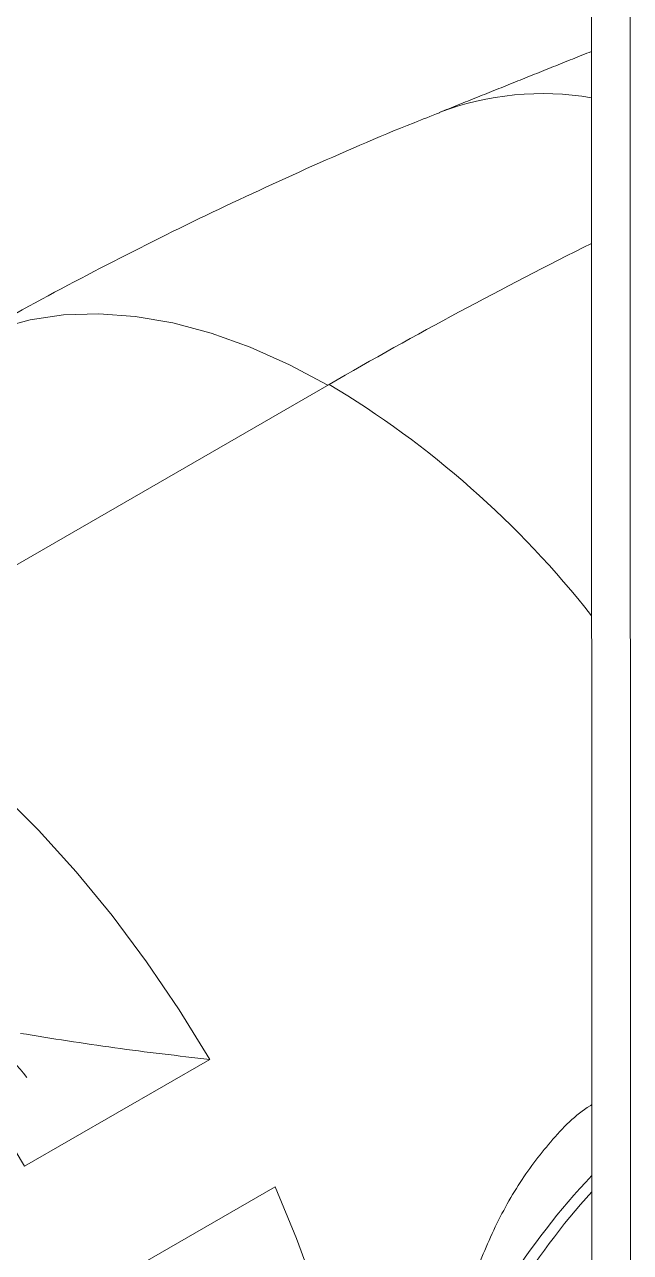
# Model space of a CAD drawing. Extents: x 12.1 to 108.7, y 1 to 80.4.
# Drawn here: x 76.556 to 78.638, y 62.49 to 66.711 of the extents above; entities that cross this region are included whole.
import ezdxf

# ---------------------------------------------------------------- set-up
doc = ezdxf.new("R2010")
doc.units = 0
doc.header["$MEASUREMENT"] = 0
doc.linetypes.add('SLD-Solid', pattern=[0])
doc.layers.add('OBJECT', color=7, linetype='CONTINUOUS')

msp = doc.modelspace()

# ---------------------------------------------------------------- linework, layer by layer
at = {"layer": 'OBJECT', "linetype": 'SLD-Solid', "lineweight": 15}
for p, q in [((78.5047, 60.8929), (78.5037, 67.7126)), ((78.6376, 60.8161), (78.6366, 67.6358)), ((75.9111, 64.4977), (77.6024, 65.4741)), ((77.1921, 63.1532), (76.5555, 62.7857)), ((77.4166, 62.7148), (76.9624, 62.4526))]:
    msp.add_line(p, q, dxfattribs=at)
at = {"layer": 'OBJECT', "linetype": 'SLD-Solid', "lineweight": 15, "flags": 128}
for points in [[(77.5972, 65.471), (77.4661, 65.5409), (77.3305, 65.6015), (77.1964, 65.6497), (77.0645, 65.6851), (76.9357, 65.7075), (76.8106, 65.7168), (76.6899, 65.713), (76.5743, 65.696), (76.4644, 65.666), (76.3609, 65.6232), (76.31, 65.596)], [(77.1921, 63.1532), (77.0871, 63.324), (76.975, 63.4892), (76.8565, 63.6477), (76.7323, 63.7987), (76.6031, 63.9411), (76.4698, 64.0742), (76.3331, 64.1971), (76.1938, 64.3091), (76.0529, 64.4095), (75.9111, 64.4977)], [(77.7104, 60.9764), (77.7183, 61.0267), (77.7338, 61.1758), (77.739, 61.3317), (77.7338, 61.4937), (77.7183, 61.6607), (77.6925, 61.8318), (77.6565, 62.0061), (77.6107, 62.1825), (77.5552, 62.3602), (77.4904, 62.5379), (77.4166, 62.7148)]]:
    msp.add_lwpolyline(points, dxfattribs=at)
at = {"layer": 'OBJECT', "linetype": 'SLD-Solid', "lineweight": 15}
for centre, radius, start, end in [((78.3352, 65.4735), 1.0003, 80.2898, 110.7554), ((85.8405, 51.2237), 16.4602, 116.46914, 120.03216), ((75.8991, 62.6339), 3.3117, 38.131, 59.0479), ((74.0941, 61.0238), 3.2209, 39.9324, 50.5069), ((80.35, 61.019), 2.5329, 136.7715, 158.6082), ((80.391, 60.9958), 2.5408, 137.9447, 158.5905)]:
    msp.add_arc(centre, radius, start, end, dxfattribs=at)
msp.add_ellipse((75.2634, 62.013), major_axis=(-1.3095, 2.2289), ratio=0.582398, start_param=4.716919, end_param=5.493428, dxfattribs=at)
msp.add_open_spline([(78.5038, 66.6189), (77.9808, 66.4088)], degree=1, dxfattribs=at)
for points, knots in [([(77.9816, 66.408), (77.9524, 66.3966), (77.7979, 66.3365), (77.5219, 66.2159), (77.1544, 66.046), (76.7928, 65.8631), (76.5114, 65.7127), (76.3528, 65.6195), (76.3107, 65.5948)], [0, 0, 0, 0, 0.050746, 0.26847, 0.486197, 0.703843, 0.921328, 1, 1, 1, 1]), ([(77.1921, 63.1532), (77.0829, 63.1657), (76.8641, 63.1908), (76.6492, 63.2255), (76.5416, 63.2429)], [0, 0, 0, 0, 0.499415, 1, 1, 1, 1]), ([(77.9339, 61.5009), (77.9355, 61.5419), (77.9392, 61.6359), (77.9556, 61.7968), (77.984, 61.9791), (78.0252, 62.1676), (78.0811, 62.3586), (78.1547, 62.5469), (78.2475, 62.7231), (78.3627, 62.874), (78.4502, 62.9652), (78.5025, 62.9957), (78.5044, 62.9967)], [0, 0, 0, 0, 0.0807539, 0.1854088, 0.2928555, 0.4024448, 0.5147526, 0.6332402, 0.7551357, 0.8731958, 0.995555, 1, 1, 1, 1])]:
    msp.add_open_spline(points, degree=3, knots=knots, dxfattribs=at)

doc.saveas('drawing.dxf')
